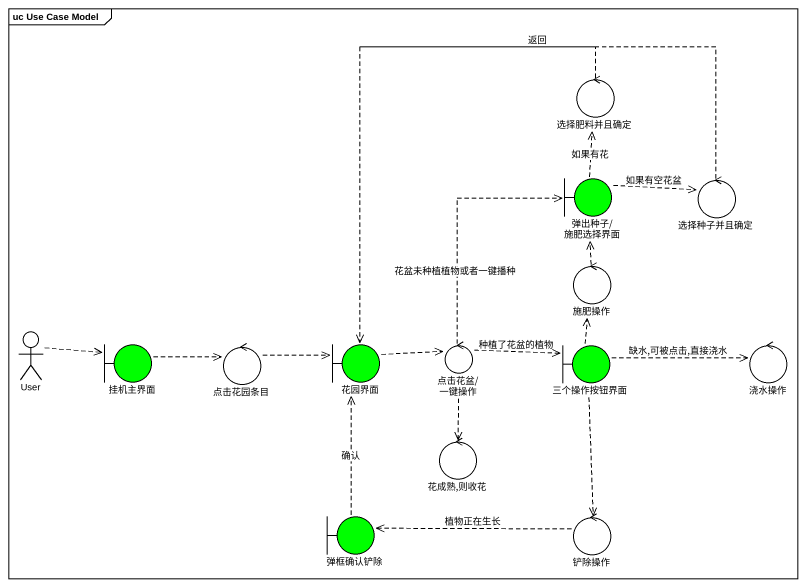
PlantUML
@startuml
mainframe uc Use Case Model
control 选择肥料并且确定
boundary "弹出种子/施肥选择界面" as 弹出种子_施肥选择界面 #00FF00
control 选择种子并且确定
control 施肥操作
actor User
boundary 挂机主界面 #00FF00
control 点击花园条目
boundary 花园界面 #00FF00
control "点击花盆/一键操作" as 点击花盆_一键操作
boundary 三个操作按钮界面 #00FF00
control 浇水操作
control "花成熟,则收花" as 花成熟_则收花
boundary 弹框确认铲除 #00FF00
control 铲除操作
选择肥料并且确定 ..> 花园界面
弹出种子_施肥选择界面 .up.> 选择肥料并且确定 : 如果有花
弹出种子_施肥选择界面 .right.> 选择种子并且确定 : 如果有空花盆
选择种子并且确定 .left.> 花园界面 : 返回
施肥操作 .up.> 弹出种子_施肥选择界面
User .right.> 挂机主界面
挂机主界面 .right.> 点击花园条目
点击花园条目 .right.> 花园界面
花园界面 .right.> 点击花盆_一键操作
点击花盆_一键操作 .up.> 弹出种子_施肥选择界面 : 花盆未种植植物或者一键播种
点击花盆_一键操作 .right.> 三个操作按钮界面 : 种植了花盆的植物
点击花盆_一键操作 ..> 花成熟_则收花
三个操作按钮界面 .up.> 施肥操作
三个操作按钮界面 .right.> 浇水操作 : 缺水,可被点击,直接浇水
三个操作按钮界面 ..> 铲除操作
弹框确认铲除 .up.> 花园界面 : 确认
铲除操作 .left.> 弹框确认铲除 : 植物正在生长
@enduml
